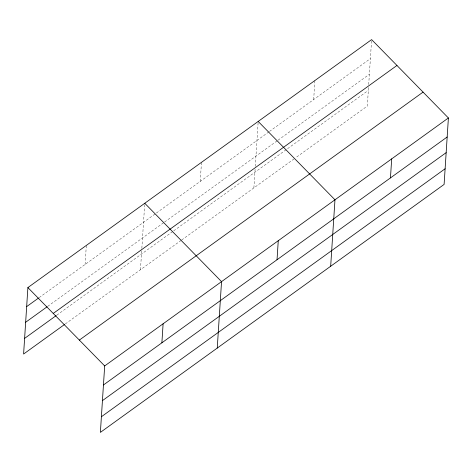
<?xml version="1.0" encoding="UTF-8"?>
<svg xmlns="http://www.w3.org/2000/svg" width="472" height="472" viewBox="0 0 472 472"><rect width="100%" height="100%" fill="white"/><g stroke="black" fill="none" stroke-linecap="round" stroke-linejoin="round"><path stroke-width="0.35" stroke-dasharray="2.36 1.77" d="M85.096 264.456L86.329 245.422M140.461 269.724L141.806 248.945M141.854 248.213L144.762 203.273M200.246 181.39L201.473 162.356M253.889 187.891L255.092 169.312M255.281 166.38L258.143 122.171M313.673 99.557L314.901 80.523M368.52 87.485L367.316 106.064L295.678 157.742M368.709 84.553L371.617 39.613M39.188 297.578L268.898 131.859M269.494 131.428L370.384 58.64M47.713 306.346L164.008 222.448M164.61 222.017L277.436 140.615M278.032 140.184L369.375 74.293M56.811 315.154L173.118 231.25M173.714 230.82L368.331 90.412M65.337 323.922L181.059 240.437M181.655 240.006L295.083 158.173"/><path stroke-width="0.71" d="M27.895 287.578L104.684 365.936L100.383 432.387L444.105 184.422L448.4 117.965L371.617 39.613L27.895 287.578L23.6 354.035L64.741 324.352M161.884 342.814L163.111 323.78M217.25 348.082L221.545 281.625L144.762 203.273M277.029 259.748L278.262 240.714M330.677 266.249L334.972 199.798L258.19 121.44M390.456 177.915L391.689 158.881M26.668 306.611L38.592 298.009M25.653 322.264L47.117 306.776M53.236 313.438L396.952 65.466M24.615 338.383L56.215 315.585M79.343 340.082L423.059 92.111M104.684 365.936L448.4 117.965M103.451 384.969L447.167 136.998M102.442 400.616L446.158 152.651M101.397 416.741L445.114 168.769"/></g></svg>
